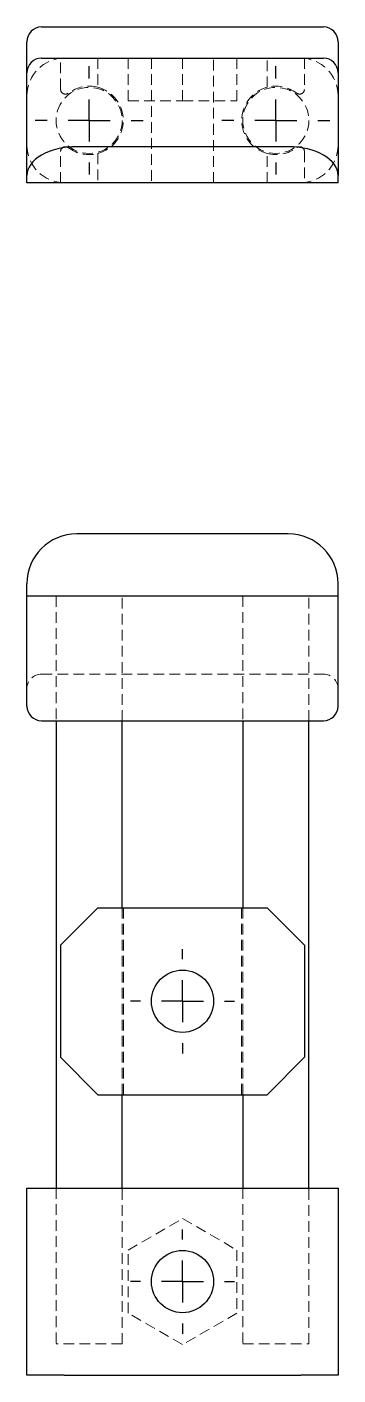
# Model space of a CAD drawing. Header units: millimetres. Extents: x 64 to 232, y 7 to 167.
# Drawn here: x 64.5 to 101.5, y 7 to 167.3 of the extents above.
import ezdxf

# ---------------------------------------------------------------- set-up
doc = ezdxf.new("R2010")
doc.units = ezdxf.units.MM
doc.linetypes.add('HIDDEN', pattern=[1.905, 1.27, -0.635])
doc.layers.add('10', color=7, linetype='Continuous')

# ---------------------------------------------------------------- blocks, each defined once
blk = doc.blocks.new('SW_CENTERMARKSYMBOL_0')
at = {"layer": '10', "color": 0}
for p, q in [((0, 5), (0, 6.2)), ((0, 0), (0, 2.5)), ((-5, 0), (-6.2, 0)), ((0, 0), (-2.5, 0)), ((0, 0), (0, -2.5)), ((0, 0), (2.5, 0)), ((5, 0), (6.2, 0)), ((0, -5), (0, -6.2))]:
    blk.add_line(p, q, dxfattribs=at)
blk = doc.blocks.new('SW_CENTERMARKSYMBOL_1')
at = {"layer": '10', "color": 0}
for p, q in [((0, 5), (0, 6.2)), ((0, 0), (0, 2.5)), ((-5, 0), (-6.2, 0)), ((0, 0), (-2.5, 0)), ((0, 0), (0, -2.5)), ((0, 0), (2.5, 0)), ((5, 0), (6.2, 0)), ((0, -5), (0, -6.2))]:
    blk.add_line(p, q, dxfattribs=at)
blk = doc.blocks.new('SW_CENTERMARKSYMBOL_2')
at = {"layer": '10', "color": 0}
for p, q in [((0, 5), (0, 6.43)), ((0, 0), (0, 2.5)), ((-5, 0), (-6.43, 0)), ((0, 0), (-2.5, 0)), ((0, 0), (0, -2.5)), ((0, 0), (2.5, 0)), ((5, 0), (6.43, 0)), ((0, -5), (0, -6.43))]:
    blk.add_line(p, q, dxfattribs=at)
blk = doc.blocks.new('SW_CENTERMARKSYMBOL_3')
at = {"layer": '10', "color": 0}
for p, q in [((0, 5), (0, 6.43)), ((0, 0), (0, 2.5)), ((-5, 0), (-6.43, 0)), ((0, 0), (-2.5, 0)), ((0, 0), (0, -2.5)), ((0, 0), (2.5, 0)), ((5, 0), (6.43, 0)), ((0, -5), (0, -6.43))]:
    blk.add_line(p, q, dxfattribs=at)

msp = doc.modelspace()

# ---------------------------------------------------------------- linework, layer by layer
at = {"color": 7, "linetype": 'Continuous', "lineweight": 25}
for p, q in [((66.23, 167.26), (99.77, 167.26)), ((64.48, 161.81), (64.48, 165.51)), ((101.52, 165.51), (101.52, 161.81)), ((66.23, 163.56), (70.41, 163.56)), ((70.41, 163.56), (95.59, 163.56)), ((95.59, 163.56), (99.77, 163.56)), ((64.48, 149.6), (64.48, 161.81)), ((101.52, 161.81), (101.52, 149.6)), ((95.59, 153.02), (70.41, 153.02)), ((64.48, 148.74), (64.48, 149.6)), ((101.52, 148.74), (101.52, 149.6)), ((101.52, 148.74), (64.48, 148.74)), ((95.59, 107), (70.41, 107)), ((64.48, 99.59), (64.48, 101.07)), ((101.52, 99.59), (101.52, 101.07)), ((64.48, 86.53), (64.48, 99.59)), ((101.52, 99.59), (64.48, 99.59)), ((101.52, 86.53), (101.52, 99.59)), ((66.23, 84.78), (99.77, 84.78)), ((67.96, 84.78), (67.96, 29.22)), ((75.81, 62.56), (75.81, 84.78)), ((90.19, 84.78), (90.19, 62.56)), ((98.04, 29.22), (98.04, 84.78)), ((72.93, 62.56), (68.49, 58.11)), ((72.93, 62.56), (93.07, 62.56)), ((97.51, 58.11), (93.07, 62.56)), ((68.49, 58.11), (68.49, 44.78)), ((97.51, 58.11), (97.51, 44.78)), ((68.49, 44.78), (72.93, 40.33)), ((93.07, 40.33), (97.51, 44.78)), ((72.93, 40.33), (93.07, 40.33)), ((75.81, 29.22), (75.81, 40.33)), ((90.19, 40.33), (90.19, 29.22)), ((64.48, 7), (64.48, 29.22)), ((64.48, 29.22), (68.93, 29.22)), ((68.93, 29.22), (97.07, 29.22)), ((97.07, 29.22), (101.52, 29.22)), ((101.52, 29.22), (101.52, 7)), ((68.93, 7), (64.48, 7)), ((68.93, 7), (97.07, 7)), ((101.52, 7), (97.07, 7))]:
    msp.add_line(p, q, dxfattribs=at)
at = {"color": 7, "linetype": 'HIDDEN', "lineweight": 18}
for p, q in [((68.49, 159.86), (68.49, 163.56)), ((72.93, 163.56), (72.93, 160.09)), ((76.52, 158.46), (76.52, 163.56)), ((79.3, 163.56), (79.3, 148.74)), ((83, 158.46), (83, 163.56)), ((86.7, 148.74), (86.7, 163.56)), ((89.48, 158.46), (89.48, 163.56)), ((93.07, 160.09), (93.07, 163.56)), ((97.51, 163.56), (97.51, 159.86)), ((76.52, 158.46), (83, 158.46)), ((83, 158.46), (89.48, 158.46)), ((68.49, 148.74), (68.49, 152.44)), ((97.51, 152.44), (97.51, 148.74)), ((72.93, 152.21), (72.93, 148.74)), ((93.07, 148.74), (93.07, 152.21)), ((67.96, 99.59), (67.96, 84.78)), ((67.96, 99.59), (67.96, 84.78)), ((75.81, 84.78), (75.81, 99.59)), ((75.81, 84.78), (75.81, 99.59)), ((90.19, 99.59), (90.19, 84.78)), ((90.19, 99.59), (90.19, 84.78)), ((98.04, 84.78), (98.04, 99.59)), ((98.04, 84.78), (98.04, 99.59)), ((66.23, 90.33), (99.77, 90.33)), ((75.81, 40.33), (75.81, 62.56)), ((75.96, 40.33), (75.96, 62.56)), ((90.04, 62.56), (90.04, 40.33)), ((90.19, 62.56), (90.19, 40.33)), ((67.96, 29.22), (67.96, 10.7)), ((67.96, 29.22), (67.96, 10.7)), ((75.81, 10.7), (75.81, 29.22)), ((75.81, 10.7), (75.81, 29.22)), ((90.19, 29.22), (90.19, 10.7)), ((90.19, 29.22), (90.19, 10.7)), ((98.04, 10.7), (98.04, 29.22)), ((98.04, 10.7), (98.04, 29.22)), ((76.52, 21.85), (83, 25.6)), ((83, 25.6), (89.48, 21.85)), ((76.52, 14.37), (76.52, 21.85)), ((89.48, 21.85), (89.48, 14.37)), ((83, 10.63), (76.52, 14.37)), ((89.48, 14.37), (83, 10.63)), ((75.81, 10.7), (67.96, 10.7)), ((75.81, 10.7), (67.96, 10.7)), ((90.19, 10.7), (98.04, 10.7)), ((90.19, 10.7), (98.04, 10.7))]:
    msp.add_line(p, q, dxfattribs=at)
for centre in [(71.89, 156.15), (71.89, 156.15), (94.11, 156.15), (94.11, 156.15)]:
    msp.add_circle(centre, 3.93, dxfattribs=at)
at = {"color": 7, "linetype": 'Continuous', "lineweight": 25}
for centre in [(83, 51.44), (83, 18.11)]:
    msp.add_circle(centre, 3.7, dxfattribs=at)
for centre, radius, start, end in [((66.23, 165.51), 1.75, 90, 180), ((99.77, 165.51), 1.75, 0, 90), ((66.23, 161.81), 1.75, 90, 180), ((99.77, 161.81), 1.75, 0, 90), ((70.41, 101.07), 5.93, 90, 180), ((95.59, 101.07), 5.93, 0, 90), ((66.23, 86.53), 1.75, 180, 270), ((99.77, 86.53), 1.75, 270, 0)]:
    msp.add_arc(centre, radius, start, end, dxfattribs=at)
at = {"color": 7, "linetype": 'HIDDEN', "lineweight": 18}
for centre, radius, start, end in [((68.93, 159.11), 4.44, 90, 180), ((97.07, 159.11), 4.44, 0, 90), ((69.07, 159.86), 0.583, 180, 307.2135), ((71.89, 156.15), 4.07, 75.1449, 127.2135), ((71.89, 156.15), 4.07, 284.8551, 75.1449), ((94.11, 156.15), 4.07, 104.8551, 255.1449), ((94.11, 156.15), 4.07, 52.7865, 104.8551), ((96.93, 159.86), 0.583, 232.7865, 0), ((68.93, 153.19), 4.44, 180, 270), ((69.07, 152.44), 0.583, 52.7865, 180), ((71.89, 156.15), 4.07, 232.7865, 284.8551), ((94.11, 156.15), 4.07, 255.1449, 307.2135), ((96.93, 152.44), 0.583, 0, 127.2135), ((97.07, 153.19), 4.44, 270, 0), ((66.23, 88.58), 1.75, 90, 180), ((99.77, 88.58), 1.75, 0, 90)]:
    msp.add_arc(centre, radius, start, end, dxfattribs=at)
at = {"color": 7, "linetype": 'Continuous', "lineweight": 25}
for centre, start_param, end_param in [((70.41, 149.6), 1.570796, 3.141593), ((95.59, 149.6), 0, 1.570796)]:
    msp.add_ellipse(centre, major_axis=(5.93, 0), ratio=0.57735, start_param=start_param, end_param=end_param, dxfattribs=at)

# ---------------------------------------------------------------- block references
at = {"layer": '10'}
for name, p in [('SW_CENTERMARKSYMBOL_2', (71.89, 156.15)), ('SW_CENTERMARKSYMBOL_3', (94.11, 156.15)), ('SW_CENTERMARKSYMBOL_1', (83, 51.44)), ('SW_CENTERMARKSYMBOL_0', (83, 18.11))]:
    msp.add_blockref(name, p, dxfattribs=at)

doc.saveas('drawing.dxf')
